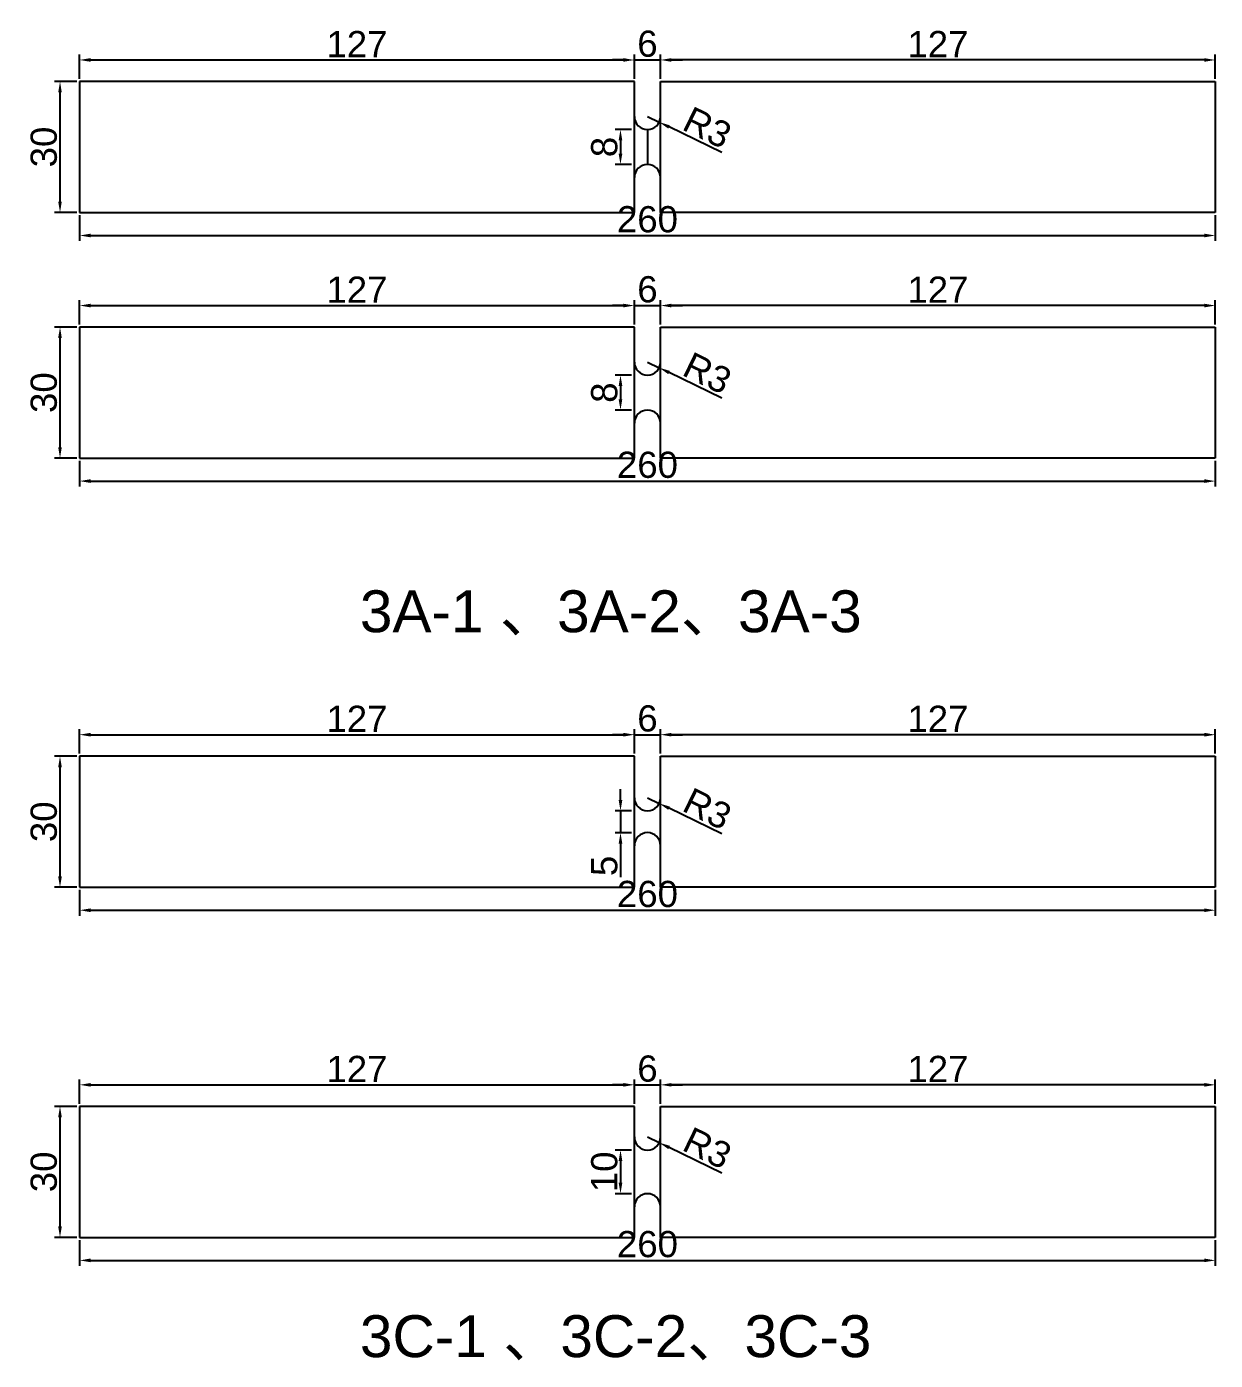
# Model space of a CAD drawing. Header units: millimetres. Extents: x 2230 to 5132, y 147 to 2048.
# Drawn here: x 4394.5 to 4666.6, y 1684.6 to 1990.1 of the extents above; entities that cross this region are included whole.
import ezdxf

# ---------------------------------------------------------------- set-up
doc = ezdxf.new("R2010")
doc.units = ezdxf.units.MM
doc.layers.add('尺寸标注', color=6, linetype='Continuous')
doc.layers.add('标号', color=4, linetype='Continuous')
doc.styles.get("Standard").update_dxf_attribs({"font": 'arial.ttf'})
doc.dimstyles.new('ISO-25-old', dxfattribs={"dimtxt": 6, "dimasz": 2.5, "dimexe": 1.25, "dimexo": 0.625, "dimtad": 1, "dimtxsty": 'Standard', "dimcen": 2.5, "dimadec": 0, "dimazin": 0, "dimtfac": 1, "dimtmove": 0, "dimatfit": 3, "dimfxl": 1, "dimarcsym": 0})

# ---------------------------------------------------------------- blocks, each defined once
blk = doc.blocks.new('*D70')
at = {"layer": 'Defpoints', "color": 0, "transparency": 16777216}
for p in [(4402.13, 1977.5), (4406.61, 1977.5), (4406.61, 1947.5)]:
    blk.add_point(p, dxfattribs=at)
at = {"layer": '尺寸标注', "color": 0, "lineweight": -2, "transparency": 16777216}
for p, q in [((4405.99, 1977.5), (4400.88, 1977.5)), ((4402.13, 1950), (4402.13, 1975)), ((4405.99, 1947.5), (4400.88, 1947.5))]:
    blk.add_line(p, q, dxfattribs=at)
at = {"layer": '尺寸标注', "color": 0, "transparency": 16777216}
for points in [[(4401.71, 1975), (4402.54, 1975), (4402.13, 1977.5)], [(4401.71, 1950), (4402.54, 1950), (4402.13, 1947.5)]]:
    blk.add_solid(points, dxfattribs=at)
at = {"layer": '尺寸标注', "color": 0, "transparency": 16777216, "insert": (4398.44, 1962.5), "char_height": 6, "attachment_point": 5, "rotation": 90}
blk.add_mtext('30', dxfattribs=at)
blk = doc.blocks.new('*D145')
at = {"layer": 'Defpoints', "color": 0, "transparency": 16777216}
for p in [(4533.61, 1982.43), (4406.61, 1977.5), (4533.61, 1977.5)]:
    blk.add_point(p, dxfattribs=at)
at = {"layer": '尺寸标注', "color": 0, "lineweight": -2, "transparency": 16777216}
for p, q in [((4406.61, 1978.12), (4406.61, 1983.68)), ((4409.11, 1982.43), (4531.11, 1982.43)), ((4533.61, 1978.12), (4533.61, 1983.68))]:
    blk.add_line(p, q, dxfattribs=at)
at = {"layer": '尺寸标注', "color": 0, "transparency": 16777216}
for points in [[(4409.11, 1982.85), (4409.11, 1982.02), (4406.61, 1982.43)], [(4531.11, 1982.85), (4531.11, 1982.02), (4533.61, 1982.43)]]:
    blk.add_solid(points, dxfattribs=at)
at = {"layer": '尺寸标注', "color": 0, "transparency": 16777216, "insert": (4470.11, 1986.07), "char_height": 6, "attachment_point": 5}
blk.add_mtext('127', dxfattribs=at)
blk = doc.blocks.new('*D71')
at = {"layer": 'Defpoints', "color": 0, "transparency": 16777216}
for p in [(4533.61, 1966.5), (4530.44, 1958.5), (4533.61, 1958.5)]:
    blk.add_point(p, dxfattribs=at)
at = {"layer": '尺寸标注', "color": 0, "lineweight": -2, "transparency": 16777216}
for p, q in [((4532.99, 1966.5), (4529.19, 1966.5)), ((4530.44, 1964), (4530.44, 1961)), ((4532.99, 1958.5), (4529.19, 1958.5))]:
    blk.add_line(p, q, dxfattribs=at)
at = {"layer": '尺寸标注', "color": 0, "transparency": 16777216}
for points in [[(4530.02, 1964), (4530.86, 1964), (4530.44, 1966.5)], [(4530.02, 1961), (4530.86, 1961), (4530.44, 1958.5)]]:
    blk.add_solid(points, dxfattribs=at)
at = {"layer": '尺寸标注', "color": 0, "transparency": 16777216, "insert": (4526.75, 1962.5), "char_height": 6, "attachment_point": 5, "rotation": 90}
blk.add_mtext('8', dxfattribs=at)
blk = doc.blocks.new('*D72')
at = {"layer": 'Defpoints', "color": 0, "transparency": 16777216}
for p in [(4536.61, 1969.5), (4539.31, 1968.19)]:
    blk.add_point(p, dxfattribs=at)
at = {"layer": '尺寸标注', "color": 0, "lineweight": -2, "transparency": 16777216}
for p, q in [((4536.61, 1969.5), (4539.31, 1968.19)), ((4553.64, 1961.24), (4541.56, 1967.1))]:
    blk.add_line(p, q, dxfattribs=at)
at = {"layer": '尺寸标注', "color": 0, "transparency": 16777216}
blk.add_solid([(4541.74, 1967.47), (4541.38, 1966.72), (4539.31, 1968.19)], dxfattribs=at)
at = {"layer": '尺寸标注', "color": 0, "transparency": 16777216, "insert": (4550.34, 1966.94), "char_height": 6, "attachment_point": 5, "rotation": 334.116}
blk.add_mtext('R3', dxfattribs=at)
blk = doc.blocks.new('*D146')
at = {"layer": 'Defpoints', "color": 0, "transparency": 16777216}
for p in [(4539.61, 1982.43), (4539.61, 1977.5), (4666.61, 1977.5)]:
    blk.add_point(p, dxfattribs=at)
at = {"layer": '尺寸标注', "color": 0, "lineweight": -2, "transparency": 16777216}
for p, q in [((4539.61, 1978.12), (4539.61, 1983.68)), ((4664.11, 1982.43), (4542.11, 1982.43)), ((4666.61, 1978.12), (4666.61, 1983.68))]:
    blk.add_line(p, q, dxfattribs=at)
at = {"layer": '尺寸标注', "color": 0, "transparency": 16777216}
for points in [[(4542.11, 1982.85), (4542.11, 1982.02), (4539.61, 1982.43)], [(4664.11, 1982.85), (4664.11, 1982.02), (4666.61, 1982.43)]]:
    blk.add_solid(points, dxfattribs=at)
at = {"layer": '尺寸标注', "color": 0, "transparency": 16777216, "insert": (4603.11, 1986.07), "char_height": 6, "attachment_point": 5}
blk.add_mtext('127', dxfattribs=at)
blk = doc.blocks.new('*D73')
at = {"layer": 'Defpoints', "color": 0, "transparency": 16777216}
for p in [(4539.61, 1982.43), (4533.61, 1977.5), (4539.61, 1977.5)]:
    blk.add_point(p, dxfattribs=at)
at = {"layer": '尺寸标注', "color": 0, "lineweight": -2, "transparency": 16777216}
for p, q in [((4531.11, 1982.43), (4528.61, 1982.43)), ((4533.61, 1978.12), (4533.61, 1983.68)), ((4533.61, 1982.43), (4539.61, 1982.43)), ((4539.61, 1978.12), (4539.61, 1983.68)), ((4542.11, 1982.43), (4544.61, 1982.43))]:
    blk.add_line(p, q, dxfattribs=at)
at = {"layer": '尺寸标注', "color": 0, "transparency": 16777216}
for points in [[(4531.11, 1982.85), (4531.11, 1982.02), (4533.61, 1982.43)], [(4542.11, 1982.85), (4542.11, 1982.02), (4539.61, 1982.43)]]:
    blk.add_solid(points, dxfattribs=at)
at = {"layer": '尺寸标注', "color": 0, "transparency": 16777216, "insert": (4536.61, 1986.12), "char_height": 6, "attachment_point": 5}
blk.add_mtext('6', dxfattribs=at)
blk = doc.blocks.new('*D74')
at = {"layer": 'Defpoints', "color": 0, "transparency": 16777216}
for p in [(4406.61, 1947.5), (4666.61, 1947.5), (4666.61, 1942.23)]:
    blk.add_point(p, dxfattribs=at)
at = {"layer": '尺寸标注', "color": 0, "lineweight": -2, "transparency": 16777216}
for p, q in [((4406.61, 1946.87), (4406.61, 1940.98)), ((4666.61, 1946.87), (4666.61, 1940.98)), ((4409.11, 1942.23), (4664.11, 1942.23))]:
    blk.add_line(p, q, dxfattribs=at)
at = {"layer": '尺寸标注', "color": 0, "transparency": 16777216}
for points in [[(4409.11, 1942.65), (4409.11, 1941.82), (4406.61, 1942.23)], [(4664.11, 1942.65), (4664.11, 1941.82), (4666.61, 1942.23)]]:
    blk.add_solid(points, dxfattribs=at)
at = {"layer": '尺寸标注', "color": 0, "transparency": 16777216, "insert": (4536.61, 1945.92), "char_height": 6, "attachment_point": 5}
blk.add_mtext('260', dxfattribs=at)
blk = doc.blocks.new('*D80')
at = {"layer": 'Defpoints', "color": 0, "transparency": 16777216}
for p in [(4533.61, 1810.47), (4530.44, 1805.47), (4533.61, 1805.47)]:
    blk.add_point(p, dxfattribs=at)
at = {"layer": '尺寸标注', "color": 0, "lineweight": -2, "transparency": 16777216}
for p, q in [((4530.44, 1812.97), (4530.44, 1815.47)), ((4532.99, 1810.47), (4529.19, 1810.47)), ((4530.44, 1810.47), (4530.44, 1805.47)), ((4532.99, 1805.47), (4529.19, 1805.47)), ((4530.44, 1802.97), (4530.44, 1795.25))]:
    blk.add_line(p, q, dxfattribs=at)
at = {"layer": '尺寸标注', "color": 0, "transparency": 16777216}
for points in [[(4530.02, 1812.97), (4530.86, 1812.97), (4530.44, 1810.47)], [(4530.02, 1802.97), (4530.86, 1802.97), (4530.44, 1805.47)]]:
    blk.add_solid(points, dxfattribs=at)
at = {"layer": '尺寸标注', "color": 0, "transparency": 16777216, "insert": (4526.76, 1797.86), "char_height": 6, "attachment_point": 5, "rotation": 90}
blk.add_mtext('5', dxfattribs=at)
blk = doc.blocks.new('*D81')
at = {"layer": 'Defpoints', "color": 0, "transparency": 16777216}
for p in [(4536.61, 1813.47), (4539.31, 1812.16)]:
    blk.add_point(p, dxfattribs=at)
at = {"layer": '尺寸标注', "color": 0, "lineweight": -2, "transparency": 16777216}
for p, q in [((4536.61, 1813.47), (4539.31, 1812.16)), ((4553.64, 1805.21), (4541.56, 1811.07))]:
    blk.add_line(p, q, dxfattribs=at)
at = {"layer": '尺寸标注', "color": 0, "transparency": 16777216}
blk.add_solid([(4541.74, 1811.45), (4541.38, 1810.7), (4539.31, 1812.16)], dxfattribs=at)
at = {"layer": '尺寸标注', "color": 0, "transparency": 16777216, "insert": (4550.34, 1810.92), "char_height": 6, "attachment_point": 5, "rotation": 334.116}
blk.add_mtext('R3', dxfattribs=at)
blk = doc.blocks.new('*D82')
at = {"layer": 'Defpoints', "color": 0, "transparency": 16777216}
for p in [(4533.61, 1732.79), (4530.44, 1722.79), (4533.61, 1722.79)]:
    blk.add_point(p, dxfattribs=at)
at = {"layer": '尺寸标注', "color": 0, "lineweight": -2, "transparency": 16777216}
for p, q in [((4532.99, 1732.79), (4529.19, 1732.79)), ((4530.44, 1730.29), (4530.44, 1725.29)), ((4532.99, 1722.79), (4529.19, 1722.79))]:
    blk.add_line(p, q, dxfattribs=at)
at = {"layer": '尺寸标注', "color": 0, "transparency": 16777216}
for points in [[(4530.02, 1730.29), (4530.86, 1730.29), (4530.44, 1732.79)], [(4530.02, 1725.29), (4530.86, 1725.29), (4530.44, 1722.79)]]:
    blk.add_solid(points, dxfattribs=at)
at = {"layer": '尺寸标注', "color": 0, "transparency": 16777216, "insert": (4526.75, 1727.79), "char_height": 6, "attachment_point": 5, "rotation": 90}
blk.add_mtext('10', dxfattribs=at)
blk = doc.blocks.new('*D83')
at = {"layer": 'Defpoints', "color": 0, "transparency": 16777216}
for p in [(4536.61, 1735.79), (4539.31, 1734.48)]:
    blk.add_point(p, dxfattribs=at)
at = {"layer": '尺寸标注', "color": 0, "lineweight": -2, "transparency": 16777216}
for p, q in [((4536.61, 1735.79), (4539.31, 1734.48)), ((4553.64, 1727.53), (4541.56, 1733.39))]:
    blk.add_line(p, q, dxfattribs=at)
at = {"layer": '尺寸标注', "color": 0, "transparency": 16777216}
blk.add_solid([(4541.74, 1733.76), (4541.38, 1733.01), (4539.31, 1734.48)], dxfattribs=at)
at = {"layer": '尺寸标注', "color": 0, "transparency": 16777216, "insert": (4550.34, 1733.23), "char_height": 6, "attachment_point": 5, "rotation": 334.116}
blk.add_mtext('R3', dxfattribs=at)
blk = doc.blocks.new('*D112')
at = {"layer": 'Defpoints', "color": 0, "transparency": 16777216}
for p in [(4402.13, 1921.25), (4406.61, 1921.25), (4406.61, 1891.25)]:
    blk.add_point(p, dxfattribs=at)
at = {"layer": '尺寸标注', "color": 0, "lineweight": -2, "transparency": 16777216}
for p, q in [((4405.99, 1921.25), (4400.88, 1921.25)), ((4402.13, 1893.75), (4402.13, 1918.75)), ((4405.99, 1891.25), (4400.88, 1891.25))]:
    blk.add_line(p, q, dxfattribs=at)
at = {"layer": '尺寸标注', "color": 0, "transparency": 16777216}
for points in [[(4401.71, 1918.75), (4402.54, 1918.75), (4402.13, 1921.25)], [(4401.71, 1893.75), (4402.54, 1893.75), (4402.13, 1891.25)]]:
    blk.add_solid(points, dxfattribs=at)
at = {"layer": '尺寸标注', "color": 0, "transparency": 16777216, "insert": (4398.44, 1906.25), "char_height": 6, "attachment_point": 5, "rotation": 90}
blk.add_mtext('30', dxfattribs=at)
blk = doc.blocks.new('*D182')
at = {"layer": 'Defpoints', "color": 0, "transparency": 16777216}
for p in [(4533.61, 1926.19), (4406.61, 1921.25), (4533.61, 1921.25)]:
    blk.add_point(p, dxfattribs=at)
at = {"layer": '尺寸标注', "color": 0, "lineweight": -2, "transparency": 16777216}
for p, q in [((4406.61, 1921.88), (4406.61, 1927.44)), ((4533.61, 1921.88), (4533.61, 1927.44)), ((4409.11, 1926.19), (4531.11, 1926.19))]:
    blk.add_line(p, q, dxfattribs=at)
at = {"layer": '尺寸标注', "color": 0, "transparency": 16777216}
for points in [[(4409.11, 1926.61), (4409.11, 1925.77), (4406.61, 1926.19)], [(4531.11, 1926.61), (4531.11, 1925.77), (4533.61, 1926.19)]]:
    blk.add_solid(points, dxfattribs=at)
at = {"layer": '尺寸标注', "color": 0, "transparency": 16777216, "insert": (4470.11, 1929.83), "char_height": 6, "attachment_point": 5}
blk.add_mtext('127', dxfattribs=at)
blk = doc.blocks.new('*D113')
at = {"layer": 'Defpoints', "color": 0, "transparency": 16777216}
for p in [(4533.61, 1910.25), (4530.44, 1902.25), (4533.61, 1902.25)]:
    blk.add_point(p, dxfattribs=at)
at = {"layer": '尺寸标注', "color": 0, "lineweight": -2, "transparency": 16777216}
for p, q in [((4532.99, 1910.25), (4529.19, 1910.25)), ((4530.44, 1907.75), (4530.44, 1904.75)), ((4532.99, 1902.25), (4529.19, 1902.25))]:
    blk.add_line(p, q, dxfattribs=at)
at = {"layer": '尺寸标注', "color": 0, "transparency": 16777216}
for points in [[(4530.02, 1907.75), (4530.86, 1907.75), (4530.44, 1910.25)], [(4530.02, 1904.75), (4530.86, 1904.75), (4530.44, 1902.25)]]:
    blk.add_solid(points, dxfattribs=at)
at = {"layer": '尺寸标注', "color": 0, "transparency": 16777216, "insert": (4526.75, 1906.25), "char_height": 6, "attachment_point": 5, "rotation": 90}
blk.add_mtext('8', dxfattribs=at)
blk = doc.blocks.new('*D114')
at = {"layer": 'Defpoints', "color": 0, "transparency": 16777216}
for p in [(4536.61, 1913.25), (4539.31, 1911.95)]:
    blk.add_point(p, dxfattribs=at)
at = {"layer": '尺寸标注', "color": 0, "lineweight": -2, "transparency": 16777216}
for p, q in [((4536.61, 1913.25), (4539.31, 1911.95)), ((4553.64, 1904.99), (4541.56, 1910.85))]:
    blk.add_line(p, q, dxfattribs=at)
at = {"layer": '尺寸标注', "color": 0, "transparency": 16777216}
blk.add_solid([(4541.74, 1911.23), (4541.38, 1910.48), (4539.31, 1911.95)], dxfattribs=at)
at = {"layer": '尺寸标注', "color": 0, "transparency": 16777216, "insert": (4550.34, 1910.7), "char_height": 6, "attachment_point": 5, "rotation": 334.116}
blk.add_mtext('R3', dxfattribs=at)
blk = doc.blocks.new('*D183')
at = {"layer": 'Defpoints', "color": 0, "transparency": 16777216}
for p in [(4539.61, 1926.19), (4539.61, 1921.25), (4666.61, 1921.25)]:
    blk.add_point(p, dxfattribs=at)
at = {"layer": '尺寸标注', "color": 0, "lineweight": -2, "transparency": 16777216}
for p, q in [((4539.61, 1921.88), (4539.61, 1927.44)), ((4666.61, 1921.88), (4666.61, 1927.44)), ((4664.11, 1926.19), (4542.11, 1926.19))]:
    blk.add_line(p, q, dxfattribs=at)
at = {"layer": '尺寸标注', "color": 0, "transparency": 16777216}
for points in [[(4542.11, 1926.61), (4542.11, 1925.77), (4539.61, 1926.19)], [(4664.11, 1926.61), (4664.11, 1925.77), (4666.61, 1926.19)]]:
    blk.add_solid(points, dxfattribs=at)
at = {"layer": '尺寸标注', "color": 0, "transparency": 16777216, "insert": (4603.11, 1929.83), "char_height": 6, "attachment_point": 5}
blk.add_mtext('127', dxfattribs=at)
blk = doc.blocks.new('*D115')
at = {"layer": 'Defpoints', "color": 0, "transparency": 16777216}
for p in [(4539.61, 1926.19), (4533.61, 1921.25), (4539.61, 1921.25)]:
    blk.add_point(p, dxfattribs=at)
at = {"layer": '尺寸标注', "color": 0, "lineweight": -2, "transparency": 16777216}
for p, q in [((4533.61, 1921.88), (4533.61, 1927.44)), ((4539.61, 1921.88), (4539.61, 1927.44)), ((4531.11, 1926.19), (4528.61, 1926.19)), ((4533.61, 1926.19), (4539.61, 1926.19)), ((4542.11, 1926.19), (4544.61, 1926.19))]:
    blk.add_line(p, q, dxfattribs=at)
at = {"layer": '尺寸标注', "color": 0, "transparency": 16777216}
for points in [[(4531.11, 1926.61), (4531.11, 1925.77), (4533.61, 1926.19)], [(4542.11, 1926.61), (4542.11, 1925.77), (4539.61, 1926.19)]]:
    blk.add_solid(points, dxfattribs=at)
at = {"layer": '尺寸标注', "color": 0, "transparency": 16777216, "insert": (4536.61, 1929.88), "char_height": 6, "attachment_point": 5}
blk.add_mtext('6', dxfattribs=at)
blk = doc.blocks.new('*D116')
at = {"layer": 'Defpoints', "color": 0, "transparency": 16777216}
for p in [(4406.61, 1891.25), (4666.61, 1891.25), (4666.61, 1885.99)]:
    blk.add_point(p, dxfattribs=at)
at = {"layer": '尺寸标注', "color": 0, "lineweight": -2, "transparency": 16777216}
for p, q in [((4406.61, 1890.63), (4406.61, 1884.74)), ((4666.61, 1890.63), (4666.61, 1884.74)), ((4409.11, 1885.99), (4664.11, 1885.99))]:
    blk.add_line(p, q, dxfattribs=at)
at = {"layer": '尺寸标注', "color": 0, "transparency": 16777216}
for points in [[(4409.11, 1886.41), (4409.11, 1885.57), (4406.61, 1885.99)], [(4664.11, 1886.41), (4664.11, 1885.57), (4666.61, 1885.99)]]:
    blk.add_solid(points, dxfattribs=at)
at = {"layer": '尺寸标注', "color": 0, "transparency": 16777216, "insert": (4536.61, 1889.68), "char_height": 6, "attachment_point": 5}
blk.add_mtext('260', dxfattribs=at)
blk = doc.blocks.new('*D94')
at = {"layer": 'Defpoints', "color": 0, "transparency": 16777216}
for p in [(4402.13, 1822.97), (4406.61, 1822.97), (4406.61, 1792.97)]:
    blk.add_point(p, dxfattribs=at)
at = {"layer": '尺寸标注', "color": 0, "lineweight": -2, "transparency": 16777216}
for p, q in [((4405.99, 1822.97), (4400.88, 1822.97)), ((4402.13, 1795.47), (4402.13, 1820.47)), ((4405.99, 1792.97), (4400.88, 1792.97))]:
    blk.add_line(p, q, dxfattribs=at)
at = {"layer": '尺寸标注', "color": 0, "transparency": 16777216}
for points in [[(4401.71, 1820.47), (4402.54, 1820.47), (4402.13, 1822.97)], [(4401.71, 1795.47), (4402.54, 1795.47), (4402.13, 1792.97)]]:
    blk.add_solid(points, dxfattribs=at)
at = {"layer": '尺寸标注', "color": 0, "transparency": 16777216, "insert": (4398.44, 1807.97), "char_height": 6, "attachment_point": 5, "rotation": 90}
blk.add_mtext('30', dxfattribs=at)
blk = doc.blocks.new('*D163')
at = {"layer": 'Defpoints', "color": 0, "transparency": 16777216}
for p in [(4533.61, 1827.91), (4406.61, 1822.97), (4533.61, 1822.97)]:
    blk.add_point(p, dxfattribs=at)
at = {"layer": '尺寸标注', "color": 0, "lineweight": -2, "transparency": 16777216}
for p, q in [((4406.61, 1823.6), (4406.61, 1829.16)), ((4409.11, 1827.91), (4531.11, 1827.91)), ((4533.61, 1823.6), (4533.61, 1829.16))]:
    blk.add_line(p, q, dxfattribs=at)
at = {"layer": '尺寸标注', "color": 0, "transparency": 16777216}
for points in [[(4409.11, 1828.33), (4409.11, 1827.49), (4406.61, 1827.91)], [(4531.11, 1828.33), (4531.11, 1827.49), (4533.61, 1827.91)]]:
    blk.add_solid(points, dxfattribs=at)
at = {"layer": '尺寸标注', "color": 0, "transparency": 16777216, "insert": (4470.11, 1831.55), "char_height": 6, "attachment_point": 5}
blk.add_mtext('127', dxfattribs=at)
blk = doc.blocks.new('*D164')
at = {"layer": 'Defpoints', "color": 0, "transparency": 16777216}
for p in [(4539.61, 1827.91), (4539.61, 1822.97), (4666.61, 1822.97)]:
    blk.add_point(p, dxfattribs=at)
at = {"layer": '尺寸标注', "color": 0, "lineweight": -2, "transparency": 16777216}
for p, q in [((4539.61, 1823.6), (4539.61, 1829.16)), ((4664.11, 1827.91), (4542.11, 1827.91)), ((4666.61, 1823.6), (4666.61, 1829.16))]:
    blk.add_line(p, q, dxfattribs=at)
at = {"layer": '尺寸标注', "color": 0, "transparency": 16777216}
for points in [[(4542.11, 1828.33), (4542.11, 1827.49), (4539.61, 1827.91)], [(4664.11, 1828.33), (4664.11, 1827.49), (4666.61, 1827.91)]]:
    blk.add_solid(points, dxfattribs=at)
at = {"layer": '尺寸标注', "color": 0, "transparency": 16777216, "insert": (4603.11, 1831.55), "char_height": 6, "attachment_point": 5}
blk.add_mtext('127', dxfattribs=at)
blk = doc.blocks.new('*D95')
at = {"layer": 'Defpoints', "color": 0, "transparency": 16777216}
for p in [(4539.61, 1827.91), (4533.61, 1822.97), (4539.61, 1822.97)]:
    blk.add_point(p, dxfattribs=at)
at = {"layer": '尺寸标注', "color": 0, "lineweight": -2, "transparency": 16777216}
for p, q in [((4531.11, 1827.91), (4528.61, 1827.91)), ((4533.61, 1823.6), (4533.61, 1829.16)), ((4533.61, 1827.91), (4539.61, 1827.91)), ((4539.61, 1823.6), (4539.61, 1829.16)), ((4542.11, 1827.91), (4544.61, 1827.91))]:
    blk.add_line(p, q, dxfattribs=at)
at = {"layer": '尺寸标注', "color": 0, "transparency": 16777216}
for points in [[(4531.11, 1828.33), (4531.11, 1827.49), (4533.61, 1827.91)], [(4542.11, 1828.33), (4542.11, 1827.49), (4539.61, 1827.91)]]:
    blk.add_solid(points, dxfattribs=at)
at = {"layer": '尺寸标注', "color": 0, "transparency": 16777216, "insert": (4536.61, 1831.6), "char_height": 6, "attachment_point": 5}
blk.add_mtext('6', dxfattribs=at)
blk = doc.blocks.new('*D96')
at = {"layer": 'Defpoints', "color": 0, "transparency": 16777216}
for p in [(4406.61, 1792.97), (4666.61, 1792.97), (4666.61, 1787.71)]:
    blk.add_point(p, dxfattribs=at)
at = {"layer": '尺寸标注', "color": 0, "lineweight": -2, "transparency": 16777216}
for p, q in [((4406.61, 1792.35), (4406.61, 1786.46)), ((4666.61, 1792.35), (4666.61, 1786.46)), ((4409.11, 1787.71), (4664.11, 1787.71))]:
    blk.add_line(p, q, dxfattribs=at)
at = {"layer": '尺寸标注', "color": 0, "transparency": 16777216}
for points in [[(4409.11, 1788.12), (4409.11, 1787.29), (4406.61, 1787.71)], [(4664.11, 1788.12), (4664.11, 1787.29), (4666.61, 1787.71)]]:
    blk.add_solid(points, dxfattribs=at)
at = {"layer": '尺寸标注', "color": 0, "transparency": 16777216, "insert": (4536.61, 1791.4), "char_height": 6, "attachment_point": 5}
blk.add_mtext('260', dxfattribs=at)
blk = doc.blocks.new('*D97')
at = {"layer": 'Defpoints', "color": 0, "transparency": 16777216}
for p in [(4402.13, 1742.79), (4406.61, 1742.79), (4406.61, 1712.79)]:
    blk.add_point(p, dxfattribs=at)
at = {"layer": '尺寸标注', "color": 0, "lineweight": -2, "transparency": 16777216}
for p, q in [((4405.99, 1742.79), (4400.88, 1742.79)), ((4402.13, 1715.29), (4402.13, 1740.29)), ((4405.99, 1712.79), (4400.88, 1712.79))]:
    blk.add_line(p, q, dxfattribs=at)
at = {"layer": '尺寸标注', "color": 0, "transparency": 16777216}
for points in [[(4401.71, 1740.29), (4402.54, 1740.29), (4402.13, 1742.79)], [(4401.71, 1715.29), (4402.54, 1715.29), (4402.13, 1712.79)]]:
    blk.add_solid(points, dxfattribs=at)
at = {"layer": '尺寸标注', "color": 0, "transparency": 16777216, "insert": (4398.44, 1727.79), "char_height": 6, "attachment_point": 5, "rotation": 90}
blk.add_mtext('30', dxfattribs=at)
blk = doc.blocks.new('*D165')
at = {"layer": 'Defpoints', "color": 0, "transparency": 16777216}
for p in [(4533.61, 1747.72), (4406.61, 1742.79), (4533.61, 1742.79)]:
    blk.add_point(p, dxfattribs=at)
at = {"layer": '尺寸标注', "color": 0, "lineweight": -2, "transparency": 16777216}
for p, q in [((4406.61, 1743.41), (4406.61, 1748.97)), ((4409.11, 1747.72), (4531.11, 1747.72)), ((4533.61, 1743.41), (4533.61, 1748.97))]:
    blk.add_line(p, q, dxfattribs=at)
at = {"layer": '尺寸标注', "color": 0, "transparency": 16777216}
for points in [[(4409.11, 1748.14), (4409.11, 1747.31), (4406.61, 1747.72)], [(4531.11, 1748.14), (4531.11, 1747.31), (4533.61, 1747.72)]]:
    blk.add_solid(points, dxfattribs=at)
at = {"layer": '尺寸标注', "color": 0, "transparency": 16777216, "insert": (4470.11, 1751.36), "char_height": 6, "attachment_point": 5}
blk.add_mtext('127', dxfattribs=at)
blk = doc.blocks.new('*D166')
at = {"layer": 'Defpoints', "color": 0, "transparency": 16777216}
for p in [(4539.61, 1747.72), (4539.61, 1742.79), (4666.61, 1742.79)]:
    blk.add_point(p, dxfattribs=at)
at = {"layer": '尺寸标注', "color": 0, "lineweight": -2, "transparency": 16777216}
for p, q in [((4539.61, 1743.41), (4539.61, 1748.97)), ((4664.11, 1747.72), (4542.11, 1747.72)), ((4666.61, 1743.41), (4666.61, 1748.97))]:
    blk.add_line(p, q, dxfattribs=at)
at = {"layer": '尺寸标注', "color": 0, "transparency": 16777216}
for points in [[(4542.11, 1748.14), (4542.11, 1747.31), (4539.61, 1747.72)], [(4664.11, 1748.14), (4664.11, 1747.31), (4666.61, 1747.72)]]:
    blk.add_solid(points, dxfattribs=at)
at = {"layer": '尺寸标注', "color": 0, "transparency": 16777216, "insert": (4603.11, 1751.36), "char_height": 6, "attachment_point": 5}
blk.add_mtext('127', dxfattribs=at)
blk = doc.blocks.new('*D98')
at = {"layer": 'Defpoints', "color": 0, "transparency": 16777216}
for p in [(4539.61, 1747.72), (4533.61, 1742.79), (4539.61, 1742.79)]:
    blk.add_point(p, dxfattribs=at)
at = {"layer": '尺寸标注', "color": 0, "lineweight": -2, "transparency": 16777216}
for p, q in [((4531.11, 1747.72), (4528.61, 1747.72)), ((4533.61, 1743.41), (4533.61, 1748.97)), ((4533.61, 1747.72), (4539.61, 1747.72)), ((4539.61, 1743.41), (4539.61, 1748.97)), ((4542.11, 1747.72), (4544.61, 1747.72))]:
    blk.add_line(p, q, dxfattribs=at)
at = {"layer": '尺寸标注', "color": 0, "transparency": 16777216}
for points in [[(4531.11, 1748.14), (4531.11, 1747.31), (4533.61, 1747.72)], [(4542.11, 1748.14), (4542.11, 1747.31), (4539.61, 1747.72)]]:
    blk.add_solid(points, dxfattribs=at)
at = {"layer": '尺寸标注', "color": 0, "transparency": 16777216, "insert": (4536.61, 1751.41), "char_height": 6, "attachment_point": 5}
blk.add_mtext('6', dxfattribs=at)
blk = doc.blocks.new('*D99')
at = {"layer": 'Defpoints', "color": 0, "transparency": 16777216}
for p in [(4406.61, 1712.79), (4666.61, 1712.79), (4666.61, 1707.52)]:
    blk.add_point(p, dxfattribs=at)
at = {"layer": '尺寸标注', "color": 0, "lineweight": -2, "transparency": 16777216}
for p, q in [((4406.61, 1712.16), (4406.61, 1706.27)), ((4666.61, 1712.16), (4666.61, 1706.27)), ((4409.11, 1707.52), (4664.11, 1707.52))]:
    blk.add_line(p, q, dxfattribs=at)
at = {"layer": '尺寸标注', "color": 0, "transparency": 16777216}
for points in [[(4409.11, 1707.94), (4409.11, 1707.11), (4406.61, 1707.52)], [(4664.11, 1707.94), (4664.11, 1707.11), (4666.61, 1707.52)]]:
    blk.add_solid(points, dxfattribs=at)
at = {"layer": '尺寸标注', "color": 0, "transparency": 16777216, "insert": (4536.61, 1711.21), "char_height": 6, "attachment_point": 5}
blk.add_mtext('260', dxfattribs=at)

msp = doc.modelspace()

# ---------------------------------------------------------------- linework, layer by layer
for p, q in [((4406.613, 1977.498), (4406.613, 1947.498)), ((4533.613, 1977.498), (4406.613, 1977.498)), ((4533.613, 1947.498), (4533.613, 1977.498)), ((4539.613, 1947.498), (4539.613, 1977.498)), ((4539.613, 1977.498), (4666.613, 1977.498)), ((4666.613, 1977.498), (4666.613, 1947.498)), ((4406.613, 1947.498), (4533.613, 1947.498)), ((4666.613, 1947.498), (4539.613, 1947.498)), ((4406.613, 1921.255), (4406.613, 1891.255)), ((4533.613, 1921.255), (4406.613, 1921.255)), ((4533.613, 1891.255), (4533.613, 1921.255)), ((4539.613, 1891.255), (4539.613, 1921.255)), ((4539.613, 1921.255), (4666.613, 1921.255)), ((4666.613, 1921.255), (4666.613, 1891.255)), ((4406.613, 1891.255), (4533.613, 1891.255)), ((4666.613, 1891.255), (4539.613, 1891.255)), ((4406.613, 1822.974), (4406.613, 1792.974)), ((4533.613, 1822.974), (4406.613, 1822.974)), ((4533.613, 1792.974), (4533.613, 1822.974)), ((4539.613, 1792.974), (4539.613, 1822.974)), ((4539.613, 1822.974), (4666.613, 1822.974)), ((4666.613, 1822.974), (4666.613, 1792.974)), ((4406.613, 1792.974), (4533.613, 1792.974)), ((4666.613, 1792.974), (4539.613, 1792.974)), ((4406.613, 1742.79), (4406.613, 1712.79)), ((4533.613, 1742.79), (4406.613, 1742.79)), ((4533.613, 1712.79), (4533.613, 1742.79)), ((4539.613, 1712.79), (4539.613, 1742.79)), ((4539.613, 1742.79), (4666.613, 1742.79)), ((4666.613, 1742.79), (4666.613, 1712.79)), ((4406.613, 1712.79), (4533.613, 1712.79)), ((4666.613, 1712.79), (4539.613, 1712.79))]:
    msp.add_line(p, q)
for centre, start, end in [((4536.613, 1969.498), 180, 0), ((4536.613, 1955.498), 0, 180), ((4536.613, 1913.255), 180, 0), ((4536.613, 1899.255), 0, 180), ((4536.613, 1813.474), 180, 0), ((4536.613, 1802.474), 0, 180), ((4536.613, 1735.79), 180, 0), ((4536.613, 1719.79), 0, 180)]:
    msp.add_arc(centre, 3, start, end)
at = {"layer": '尺寸标注'}
msp.add_line((4536.613, 1966.498), (4536.613, 1958.498), dxfattribs=at)

# ---------------------------------------------------------------- texts
at = {"layer": '标号', "char_height": 9.6, "attachment_point": 7}
for s, insert in [('3A-1 {\\fSimSun|b0|i0|c134|p2;、}3A-2{\\fSimSun|b0|i0|c134|p2;、}3A-3', (4470.777, 1850.641)), ('3C-1 {\\fSimSun|b0|i0|c134|p2;、}3C-2{\\fSimSun|b0|i0|c134|p2;、}3C-3', (4470.777, 1684.631))]:
    msp.add_mtext_dynamic_manual_height_columns(s, width=192.35927, gutter_width=12.5, heights=[0], dxfattribs=dict(at, insert=insert))

# ---------------------------------------------------------------- dimensions: what is measured, and where the dimension line sits
at = {"layer": '尺寸标注'}
for p1, p2, distance, picture, middle in [((4406.613, 1977.498), (4533.613, 1977.498), 4.935, '*D145', (4470.113, 1986.07)), ((4533.613, 1977.498), (4539.613, 1977.498), 4.935, '*D73', (4536.613, 1986.121)), ((4666.613, 1977.498), (4539.613, 1977.498), -4.935, '*D146', (4603.113, 1986.07)), ((4406.613, 1947.498), (4406.613, 1977.498), 4.487, '*D70', (4398.436, 1962.498)), ((4533.613, 1966.498), (4533.613, 1958.498), -3.173, '*D71', (4526.752, 1962.498)), ((4406.613, 1947.498), (4666.613, 1947.498), -5.266, '*D74', (4536.613, 1945.92)), ((4406.613, 1921.255), (4533.613, 1921.255), 4.935, '*D182', (4470.113, 1929.827)), ((4533.613, 1921.255), (4539.613, 1921.255), 4.935, '*D115', (4536.613, 1929.878)), ((4666.613, 1921.255), (4539.613, 1921.255), -4.935, '*D183', (4603.113, 1929.827)), ((4406.613, 1891.255), (4406.613, 1921.255), 4.487, '*D112', (4398.436, 1906.255)), ((4533.613, 1910.255), (4533.613, 1902.255), -3.173, '*D113', (4526.752, 1906.255)), ((4406.613, 1891.255), (4666.613, 1891.255), -5.266, '*D116', (4536.613, 1889.677)), ((4406.613, 1822.974), (4533.613, 1822.974), 4.935, '*D163', (4470.113, 1831.546)), ((4533.613, 1822.974), (4539.613, 1822.974), 4.935, '*D95', (4536.613, 1831.597)), ((4666.613, 1822.974), (4539.613, 1822.974), -4.935, '*D164', (4603.113, 1831.546)), ((4406.613, 1792.974), (4406.613, 1822.974), 4.487, '*D94', (4398.436, 1807.974)), ((4533.613, 1810.474), (4533.613, 1805.474), -3.173, '*D80', (4526.764, 1797.86)), ((4406.613, 1792.974), (4666.613, 1792.974), -5.266, '*D96', (4536.613, 1791.396)), ((4406.613, 1742.79), (4533.613, 1742.79), 4.935, '*D165', (4470.113, 1751.362)), ((4533.613, 1742.79), (4539.613, 1742.79), 4.935, '*D98', (4536.613, 1751.413)), ((4666.613, 1742.79), (4539.613, 1742.79), -4.935, '*D166', (4603.113, 1751.362)), ((4406.613, 1712.79), (4406.613, 1742.79), 4.487, '*D97', (4398.436, 1727.79)), ((4533.613, 1732.79), (4533.613, 1722.79), -3.173, '*D82', (4526.752, 1727.79)), ((4406.613, 1712.79), (4666.613, 1712.79), -5.266, '*D99', (4536.613, 1711.212))]:
    dim = msp.add_aligned_dim(p1=p1, p2=p2, distance=distance, dimstyle='ISO-25-old', dxfattribs=at)
    dim.commit()
    dim.dimension.update_dxf_attribs({"geometry": picture, "text_midpoint": middle})
for center, mpoint, picture, middle in [((4536.613, 1969.498), (4539.312, 1968.188), '*D72', (4550.336, 1966.941)), ((4536.613, 1913.255), (4539.312, 1911.945), '*D114', (4550.336, 1910.698)), ((4536.613, 1813.474), (4539.312, 1812.164), '*D81', (4550.336, 1810.917)), ((4536.613, 1735.79), (4539.312, 1734.48), '*D83', (4550.336, 1733.233))]:
    dim = msp.add_radius_dim(center=center, mpoint=mpoint, dimstyle='ISO-25-old', dxfattribs=at)
    dim.commit()
    dim.dimension.update_dxf_attribs({"geometry": picture, "text_midpoint": middle})

doc.saveas('drawing.dxf')
